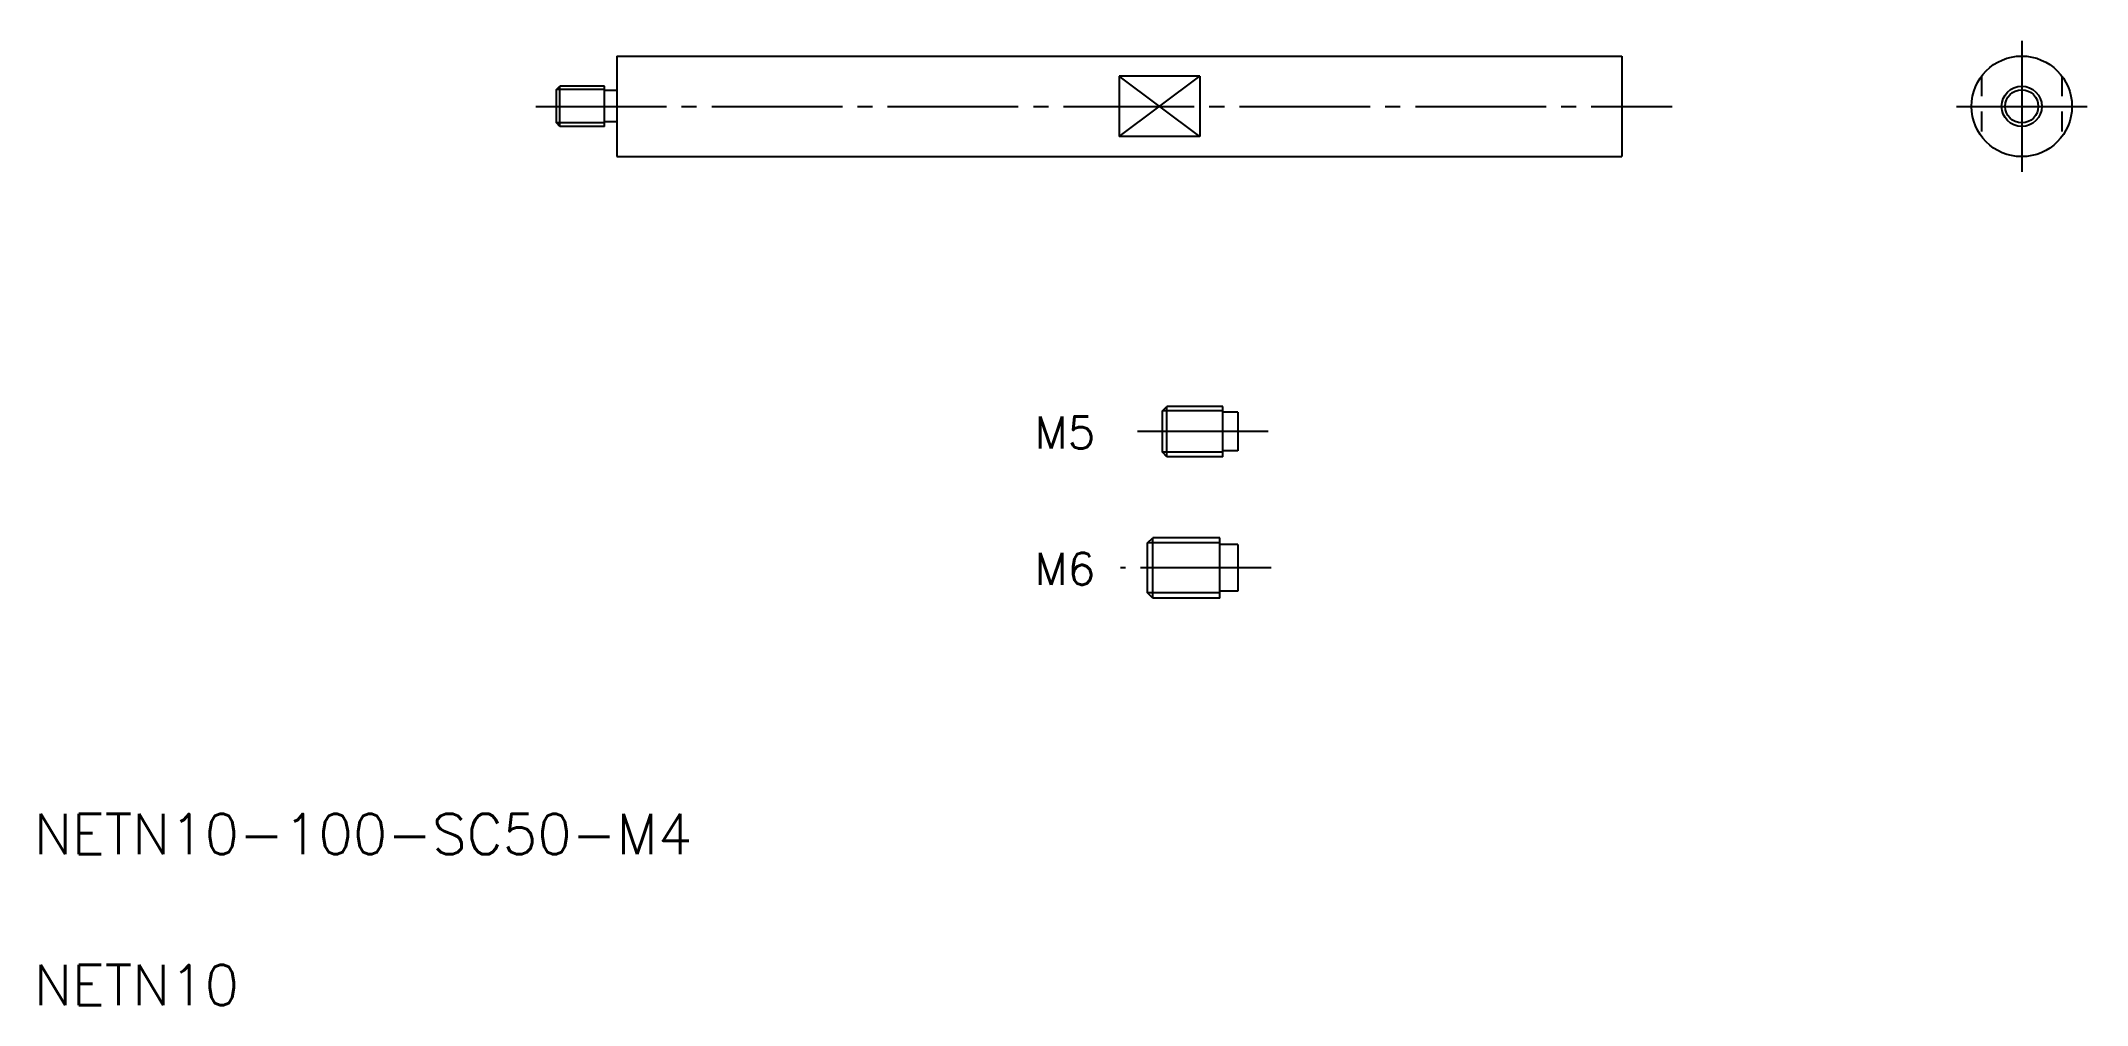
# Model space of a CAD drawing. Extents: x 11 to 214, y 10 to 106.
import ezdxf

# ---------------------------------------------------------------- set-up
doc = ezdxf.new("R2010")
doc.units = 0
doc.linetypes.add('CENTER', pattern=[17.5, 13, -1.5, 1.5, -1.5])
doc.linetypes.add('DASHED', pattern=[3.5, 2, -1.5])
doc.layers.get('0').update_dxf_attribs({"linetype": 'CONTINUOUS'})
doc.layers.add('CENTER', color=1, linetype='CENTER')
doc.styles.get("Standard").update_dxf_attribs({"font": 'txt', "bigfont": 'BIGFONT'})

msp = doc.modelspace()

# ---------------------------------------------------------------- linework, layer by layer
at = {"color": 7, "linetype": 'CONTINUOUS'}
for p, q in [((67.96, 104.37), (167.96, 104.37)), ((67.96, 104.37), (67.96, 94.37)), ((167.96, 104.37), (167.96, 94.37)), ((117.96, 102.37), (117.96, 96.37)), ((125.96, 102.37), (117.96, 102.37)), ((125.96, 102.37), (125.96, 96.37)), ((61.96, 101.03), (62.31, 101.38)), ((61.96, 97.73), (61.96, 101.03)), ((66.76, 101.38), (62.31, 101.38)), ((62.31, 97.38), (62.31, 101.38)), ((66.76, 97.38), (66.76, 101.38)), ((67.96, 100.93), (66.76, 100.93)), ((62.31, 97.38), (61.96, 97.73)), ((67.96, 97.83), (66.76, 97.83)), ((66.76, 97.38), (62.31, 97.38)), ((125.96, 96.37), (117.96, 96.37)), ((67.96, 94.37), (167.96, 94.37)), ((122.26, 69.1), (122.7, 69.53)), ((122.7, 64.53), (122.7, 69.53)), ((128.26, 69.53), (122.7, 69.53)), ((128.26, 64.53), (128.26, 69.53)), ((122.26, 64.97), (122.26, 69.1)), ((129.76, 68.97), (128.26, 68.97)), ((129.76, 68.97), (129.76, 65.1)), ((122.7, 64.53), (122.26, 64.97)), ((128.26, 64.53), (122.7, 64.53)), ((129.76, 65.1), (128.26, 65.1)), ((120.76, 55.95), (121.29, 56.47)), ((120.76, 51), (120.76, 55.95)), ((127.96, 56.47), (121.29, 56.47)), ((121.29, 50.47), (121.29, 56.47)), ((127.96, 50.47), (127.96, 56.47)), ((129.76, 55.8), (127.96, 55.8)), ((129.76, 55.8), (129.76, 51.15)), ((121.29, 50.47), (120.76, 51)), ((129.76, 51.15), (127.96, 51.15)), ((127.96, 50.47), (121.29, 50.47))]:
    msp.add_line(p, q, dxfattribs=at)
at = {"color": 3, "linetype": 'CONTINUOUS'}
for p, q in [((117.96, 96.37), (125.96, 102.37)), ((125.96, 96.37), (117.96, 102.37)), ((66.76, 101.03), (61.96, 101.03)), ((66.76, 97.73), (61.96, 97.73)), ((128.26, 69.1), (122.26, 69.1)), ((128.26, 64.97), (122.26, 64.97)), ((127.96, 55.95), (120.76, 55.95)), ((127.96, 51), (120.76, 51))]:
    msp.add_line(p, q, dxfattribs=at)
at = {"color": 3, "linetype": 'DASHED'}
for p, q in [((203.73, 102.37), (203.73, 96.37)), ((211.73, 102.37), (211.73, 96.37))]:
    msp.add_line(p, q, dxfattribs=at)
at = {"color": 7, "linetype": 'CONTINUOUS'}
for radius in [5, 2]:
    msp.add_circle((207.73, 99.37), radius, dxfattribs=at)
at = {"color": 3, "linetype": 'CONTINUOUS'}
msp.add_circle((207.73, 99.37), 1.65, dxfattribs=at)
at = {"layer": 'CENTER', "color": 1, "linetype": 'CENTER'}
for p, q in [((207.73, 105.87), (207.73, 92.87)), ((59.91, 99.37), (172.96, 99.37)), ((201.23, 99.37), (214.23, 99.37)), ((132.76, 67.03), (119.26, 67.03)), ((133.06, 53.47), (118.08, 53.47))]:
    msp.add_line(p, q, dxfattribs=at)

# ---------------------------------------------------------------- texts
at = {"color": 7, "linetype": 'CONTINUOUS'}
for s, height, p in [('M5', 3.2, (109.53, 65.34)), ('M6', 3.2, (109.53, 51.78)), ('NETN10-100-SC50-M4', 4, (10, 25)), ('NETN10', 4, (10, 10))]:
    msp.add_text(s, height=height, dxfattribs=at).set_placement(p)

doc.saveas('drawing.dxf')
